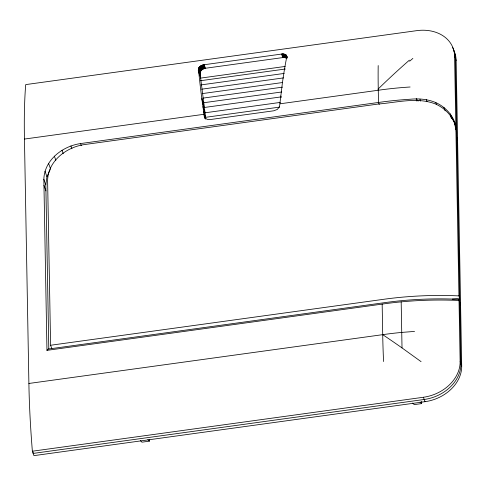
<?xml version="1.0" encoding="UTF-8"?>
<svg xmlns="http://www.w3.org/2000/svg" width="486" height="486" viewBox="0 0 486 486"><rect width="100%" height="100%" fill="white"/><g stroke="black" fill="none" stroke-linecap="round" stroke-linejoin="round"><path stroke-width="0.73" d="M205.76 118.572L200.056 73.568L200.597 71.284L202.407 69.364L205.007 68.313L283.216 57.524L285.233 57.658L286.91 58.442L285.962 54.942L284.541 54.201L281.965 54.007L203.749 64.796C200.044 65.167 196.952 68.812 198.823 72.627A251.238 24.488 77.6 0 0 201.319 94.673L204.284 116.427L205.627 118.493L207.443 119.41L210.408 119.532L273.727 110.796L277.33 109.447L279.529 106.659L282.33 83.495A251.238 54.317 86.8 0 1 286.047 60.592L286.776 56.522L285.962 54.942M140.393 440.553L141.93 442.181L149.378 441.154L149.427 439.642M412.687 403.04L414.187 404.625L421.635 403.599L421.708 401.339M46.96 350.351L48.059 349.088L383.241 302.845A243.237 145.107 -1 0 1 452.114 299.048L459.75 299.759L459.015 300.47A248.844 148.455 -1 0 0 382.16 304.108L46.96 350.351L43.849 179.261C44.372 159.961 62.621 146.158 80.542 143.57L378.497 102.467A248.838 148.449 -1 0 1 410.324 99.223C419.066 98.397 428.045 99.18 436.142 102.74C444.812 106.835 452.041 114.04 455.066 123.256M48.807 349.033L45.824 184.795L46.948 176.716L50.234 169.486M409.631 61.218L412.875 58.411M200.287 78.149L285.167 66.442M200.396 80.731L285.385 69.006M200.815 84.935L284.219 73.429M201.611 89.199L283.581 77.894M202.109 93.628L282.5 82.541M202.832 98.142L282.488 87.152M203.567 102.759L281.716 91.982M203.585 107.588L280.981 96.914M205.135 112.788L280.282 102.418M453.924 50.787A38.072 29.962 -19.6 0 1 456.147 60.489L461.7 366.001A38.072 29.962 -19.6 0 1 425.013 401.691L33.941 455.637L32.368 451.215A248.844 39.22 82.1 0 1 28.893 383.466L24.452 139.057L203.968 114.295L205.693 119.137M279.948 103.816L378.278 90.25A248.838 148.449 -1 0 1 410.099 87M205.22 117.369L279.614 107.108M454.878 124.173C451.755 115.225 444.635 108.287 436.167 104.265C417.796 96.684 397.53 102.479 378.527 103.998L84.291 144.585C66.369 147.173 48.12 160.969 47.604 180.276L50.599 345.254L382.075 299.522A248.844 148.449 -1 0 1 458.93 295.889L459.72 298.1L452.272 299.133M28.893 383.466L382.713 334.66A248.844 148.449 -1 0 1 401.734 332.418L414.54 331.409M32.368 451.215L423.434 397.262A38.072 29.962 -19.6 0 0 460.127 361.572L459.015 300.47L458.626 299.649M421.083 361.657L402.019 347.915A497.19 154.317 45.8 0 0 382.713 334.66L382.16 304.108M450.328 116.008L451.427 117.011L455.279 123.869M420.098 401.965L421.635 403.599M147.841 439.526L149.378 441.154M416.356 100.924L416.295 98.895L418.173 101.076M200.821 65.883L202.705 69.182L201.107 65.713M200.53 66.06L202.407 69.364M200.275 66.254L202.133 69.571M200.013 66.448L201.854 69.777M199.789 66.655L201.611 70.014M199.558 66.861L201.368 70.245M199.369 67.086L201.155 70.494M199.181 67.305L200.943 70.749M199.029 67.53L200.773 71.017M198.877 67.761L200.597 71.284M198.768 67.991L200.463 71.564M198.659 68.228L200.329 71.843M198.61 68.392L200.238 72.135M198.561 68.556L200.147 72.42M198.525 68.696L200.104 72.706M198.507 68.933L200.056 72.997M280.78 96.015L281.273 97.364M202.911 106.756L204.849 112.151M24.452 139.057A248.844 39.22 82.1 0 1 25.709 84.6L416.775 30.648A38.072 29.962 -19.6 0 1 454.574 56.06L456.147 60.489M450.322 113.912L451.427 117.011M454.41 121.427L456.694 131.597L456.311 129.489M450.352 115.437L451.458 118.541M454.44 122.952L456.725 133.128L455.309 125.394M456.804 137.708L457.593 139.919M443.943 107.424L445.152 110.82M435.735 102.503L436.434 104.454M426.307 99.581L427.006 101.544M416.295 98.895L417.006 100.888M459.015 300.47L460.588 304.898M379.238 104.545L378.497 102.467L378.278 90.25A248.838 39.22 82.1 0 1 378.193 65.555M460.127 361.572L461.7 366.001M423.434 397.262L425.013 401.691M283.952 54.061L285.233 57.658M283.63 54.019L284.905 57.597M283.314 53.982L284.583 57.536M282.986 53.97L284.243 57.518M282.652 53.964L283.909 57.494M282.311 53.982L283.563 57.506M281.965 54.007L283.216 57.524M281.534 54.061L282.785 57.579M204.181 64.735L205.438 68.253M203.749 64.796L205.007 68.313M203.409 64.869L204.661 68.392M203.063 64.942L204.314 68.471M202.723 65.045L203.98 68.587M202.383 65.148L203.646 68.702M202.055 65.276L203.33 68.854M201.726 65.403L203.008 69.006M198.488 69.164L200.056 73.568M198.574 70.033L200.208 74.619M198.653 70.895L200.36 75.676M201.811 98.53L203.737 103.943M201.963 99.703L203.895 105.134M204.187 115.82L205.171 118.584M204.284 116.427L205.025 118.505M80.542 143.57L81.277 145.648M70.92 145.946L71.904 148.71M61.995 150.235L63.223 153.691M54.365 156.152L55.847 160.307M48.564 163.296L50.532 168.83M44.979 171.181L46.948 176.716M43.849 179.261L45.824 184.795M43.965 185.373L45.933 190.907M50.599 345.254L51.832 348.711M203.61 111.768L205.578 117.32M202.249 101.847L204.211 107.503M198.823 72.627L200.7 78.094M286.625 55.872L287.032 57.087L286.546 55.665M286.418 55.477L287.086 57.621M286.297 55.289L286.928 57.415M286.126 55.112L286.928 57.931M284.541 54.201L285.537 57.755L284.808 54.298M285.762 54.797L286.655 58.277M285.555 54.645L286.406 58.113M285.318 54.523L286.12 57.986M285.082 54.396L285.841 57.852M419.971 99.126L420.354 101.082M454.574 56.06L455.904 129.385M455.935 130.91L458.93 295.889M401.181 301.867L402.019 347.915M33.127 451.974L33.157 453.426L424.223 399.48A38.072 29.962 -19.6 0 0 460.91 363.789L455.364 58.277A38.072 29.962 -19.6 0 0 452.49 47.294M383.569 361.535A248.838 39.22 82.1 0 1 382.713 334.66M377.914 89.254A496.054 265.556 -56.2 0 1 409.388 60.161"/></g></svg>
